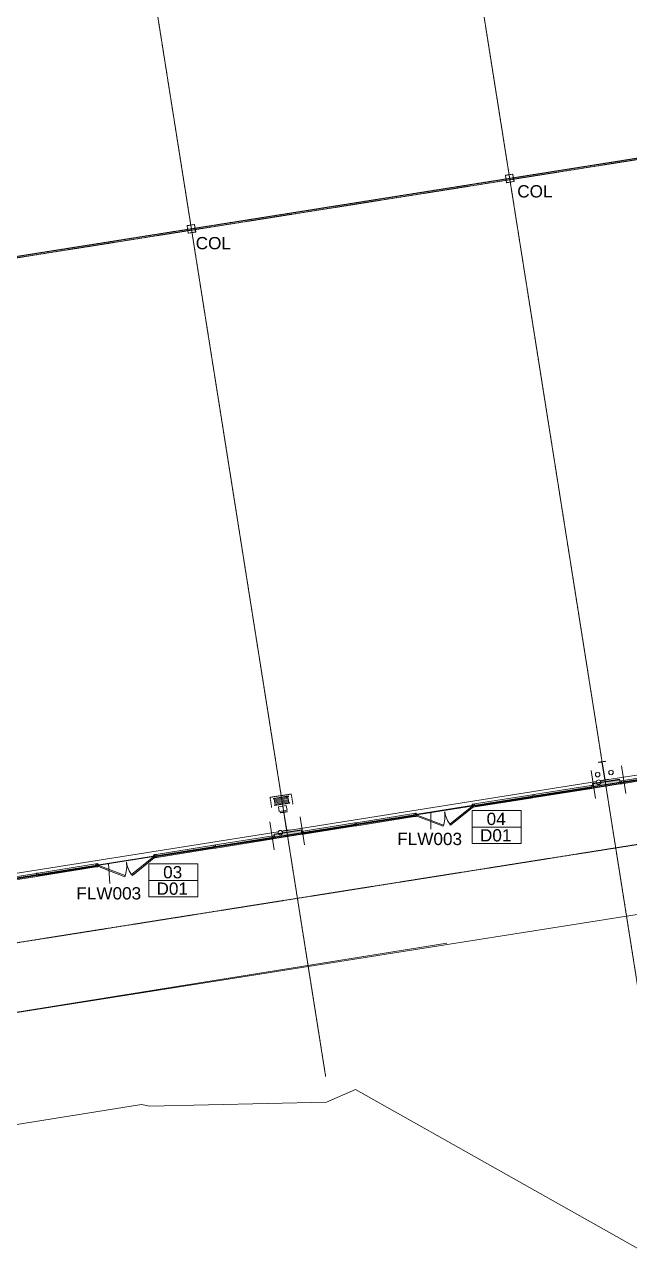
# Model space of a CAD drawing. Header units: millimetres. Extents: x -2612262 to -2065320, y 3717813 to 4283368.
# Drawn here: x -2266073 to -2246374, y 3995025 to 4035280 of the extents above; entities that cross this region are included whole.
import ezdxf

# ---------------------------------------------------------------- set-up
doc = ezdxf.new("R2010")
doc.units = ezdxf.units.MM
for name, pattern in [('Aligning Line', [3.2004, 1.6002, -1.6002]), ('Grid Line', [21, 12, -3, 3, -3]), ('Hidden', [6, 4, -2]), ('Overhead', [4, 2.5, -1.5])]:
    doc.linetypes.add(name, pattern=pattern)
for name, color, linetype, lineweight in [('A-ANNO-KEYN', 231, 'Continuous', 5), ('A-DETL', 90, 'Continuous', 18), ('A-DOOR', 31, 'Continuous', 5), ('A-DOOR-FRAM', 31, 'Continuous', 5), ('A-DOOR-IDEN', 31, 'Continuous', 5), ('A-FLOR', 192, 'Continuous', 5), ('A-FLOR-OVHD', 1, 'Overhead', 13), ('A-GLAZ-CURT', 52, 'Continuous', 5), ('A-GLAZ-CWMG', 51, 'Continuous', 5), ('A-WALL', 113, 'Continuous', 5), ('A-WALL-PATT', 111, 'Continuous', 13), ('C-TOPO', 7, 'Continuous', 5), ('C-TOPO-MAJR', 7, 'Continuous', 20), ('G-ANNO-REFR', 1, 'Aligning Line', 5), ('P-SANR-FIXT', 6, 'Continuous', 5), ('P-SANR-FIXT-HDLN', 131, 'Hidden', 5), ('S-BEAM', 12, 'Continuous', 5), ('S-COLS', 52, 'Continuous', 5), ('S-COLS-IDEN', 171, 'Continuous', 5), ('S-GRID', 1, 'Continuous', 5)]:
    doc.layers.add(name, color=color, linetype=linetype, lineweight=lineweight)
doc.styles.add('Arial_2', font='arial.ttf', dxfattribs={"height": 400})
picture_1 = doc.add_image_def('image1.jpg', size_in_pixel=(6528, 5638))

# ---------------------------------------------------------------- blocks, each defined once
blk = doc.blocks.new('SHS-Square Hollow Section-Column - 250x250xSHS-1478536-GA - Part B')
at = {"layer": 'S-COLS'}
h = blk.add_hatch(dxfattribs=at)
h.set_pattern_fill('FP_4', color=256, style=0, pattern_type=2)
h.set_pattern_definition([(36, (1602568.24, -4332682.3), (-418.03287, 575.37289), []), (36, (1602687.45, -4331929.7), (-418.03287, 575.37289), [])])
h.paths.add_polyline_path([(115, -125), (122, -122), (125, -115), (119, -119)])
h.paths.add_polyline_path([(-115, -125), (115, -125), (115, -120), (-115, -120)])
h.paths.add_polyline_path([(-115, -125), (-119, -119), (-125, -115), (-122, -122)])
h.paths.add_polyline_path([(-125, 115), (-119, 119), (-115, 125), (-122, 122)])
h.paths.add_polyline_path([(-125, -115), (-120, -115), (-120, 115), (-125, 115)])
h.paths.add_polyline_path([(125, 115), (122, 122), (115, 125), (119, 119)])
h.paths.add_polyline_path([(120, -115), (125, -115), (125, 115), (120, 115)])
h.paths.add_polyline_path([(-115, 120), (115, 120), (115, 125), (-115, 125)])
at = {"layer": 'S-COLS', "lineweight": 15}
for p, q in [((-125, 115), (-125, -115)), ((-120, -115), (-120, 115)), ((115, 125), (-115, 125)), ((-115, 120), (115, 120)), ((120, 115), (120, -115)), ((125, -115), (125, 115)), ((115, -120), (-115, -120)), ((-115, -125), (115, -125))]:
    blk.add_line(p, q, dxfattribs=at)
for centre, radius, start, end in [((-115, 115), 10, 90, 180), ((-115, 115), 5, 90, 180), ((115, 115), 10, 360, 90), ((115, 115), 5, 0, 90), ((-115, -115), 10, 180, 270), ((-115, -115), 5, 180, 270), ((115, -115), 5, 270, 0), ((115, -115), 10, 270, 360)]:
    blk.add_arc(centre, radius, start, end, dxfattribs=at)
blk = doc.blocks.new('SHS-Square Hollow Section-Column - 250x250xSHS-2929213-GA - Part B')
at = {"layer": 'S-COLS', "lineweight": 15}
for p, q in [((-125, 115), (-125, -115)), ((-120, -115), (-120, 115)), ((115, 125), (-115, 125)), ((-115, 120), (115, 120)), ((120, 115), (120, -115)), ((125, -115), (125, 115)), ((115, -120), (-115, -120)), ((-115, -125), (115, -125))]:
    blk.add_line(p, q, dxfattribs=at)
for centre, radius, start, end in [((-115, 115), 10, 90, 180), ((-115, 115), 5, 90, 180), ((115, 115), 10, 360, 90), ((115, 115), 5, 0, 90), ((-115, -115), 10, 180, 270), ((-115, -115), 5, 180, 270), ((115, -115), 5, 270, 0), ((115, -115), 10, 270, 360)]:
    blk.add_arc(centre, radius, start, end, dxfattribs=at)
blk = doc.blocks.new('Structural Framing 23 - Structural Framing 1-1264781-GA - Part B')
at = {"layer": 'S-BEAM', "lineweight": 13}
for p, q in [((-2263634, 4048254), (-2263861, 4048218)), ((-2263861, 4048218), (-2263859, 4048208)), ((-2263859, 4048208), (-2263751, 4048225)), ((-2263751, 4048225), (-2263658, 4047642)), ((-2263741, 4048226), (-2263632, 4048244)), ((-2263648, 4047644), (-2263741, 4048226)), ((-2263632, 4048244), (-2263634, 4048254)), ((-2263658, 4047642), (-2263767, 4047625)), ((-2263767, 4047625), (-2263765, 4047615)), ((-2263765, 4047615), (-2263538, 4047651)), ((-2263540, 4047661), (-2263648, 4047644)), ((-2263538, 4047651), (-2263540, 4047661)), ((-2257518, 4009645), (-2257746, 4009609)), ((-2257746, 4009609), (-2257744, 4009599)), ((-2257744, 4009599), (-2257635, 4009616)), ((-2257635, 4009616), (-2257543, 4009033)), ((-2257626, 4009618), (-2257517, 4009635)), ((-2257533, 4009035), (-2257626, 4009618)), ((-2257517, 4009635), (-2257518, 4009645)), ((-2257425, 4009052), (-2257533, 4009035)), ((-2257423, 4009042), (-2257425, 4009052)), ((-2257543, 4009033), (-2257652, 4009016)), ((-2257652, 4009016), (-2257650, 4009006)), ((-2257650, 4009006), (-2257423, 4009042))]:
    blk.add_line(p, q, dxfattribs=at)
blk = doc.blocks.new('Structural Framing 24 - Structural Framing 1-1264814-GA - Part B')
at = {"layer": 'S-BEAM', "lineweight": 13}
for p, q in [((-2253263, 4049896), (-2253490, 4049860)), ((-2253490, 4049860), (-2253489, 4049850)), ((-2253489, 4049850), (-2253380, 4049867)), ((-2253380, 4049867), (-2253288, 4049285)), ((-2253370, 4049869), (-2253261, 4049886)), ((-2253278, 4049286), (-2253370, 4049869)), ((-2253261, 4049886), (-2253263, 4049896)), ((-2253288, 4049285), (-2253396, 4049268)), ((-2253396, 4049268), (-2253395, 4049258)), ((-2253395, 4049258), (-2253168, 4049294)), ((-2253169, 4049304), (-2253278, 4049286)), ((-2253168, 4049294), (-2253169, 4049304)), ((-2247148, 4011287), (-2247375, 4011251)), ((-2247375, 4011251), (-2247373, 4011242)), ((-2247373, 4011242), (-2247265, 4011259)), ((-2247265, 4011259), (-2247172, 4010676)), ((-2247255, 4011260), (-2247146, 4011278)), ((-2247162, 4010678), (-2247255, 4011260)), ((-2247146, 4011278), (-2247148, 4011287)), ((-2247172, 4010676), (-2247281, 4010659)), ((-2247279, 4010649), (-2247052, 4010685)), ((-2247054, 4010695), (-2247162, 4010678)), ((-2247052, 4010685), (-2247054, 4010695)), ((-2247281, 4010659), (-2247279, 4010649))]:
    blk.add_line(p, q, dxfattribs=at)
blk = doc.blocks.new('Downpipe - Straight - 01 - 150D-1488954-GA - Part B')
at = {"layer": 'P-SANR-FIXT'}
for start, end in [(0, 180), (360, 180), (180, 0), (180, 360)]:
    blk.add_arc((-40, 100), 75, start, end, dxfattribs=at)
blk = doc.blocks.new('Downpipe - Straight - 01 - 150D-V37-GA - Part B')
at = {"layer": 'P-SANR-FIXT'}
for start, end in [(0, 180), (360, 180), (180, 0), (180, 360)]:
    blk.add_arc((-40, 100), 75, start, end, dxfattribs=at)
blk = doc.blocks.new('Plumbing_FHR_AAA - 500mm Dia x 240mm D-1560022-GA - Part B')
at = {"layer": 'P-SANR-FIXT'}
for p, q in [((-125, 375), (375, 375)), ((-125, 360), (-125, 375)), ((375, 360), (-125, 360)), ((-125, 150), (375, 150)), ((-125, 135), (-125, 150)), ((375, 135), (-125, 135)), ((-105, 360), (-105, 150)), ((-105, 325), (355, 325)), ((-105, 290), (355, 290)), ((-105, 255), (355, 255)), ((-105, 220), (355, 220)), ((-105, 185), (355, 185)), ((355, 360), (355, 150)), ((375, 375), (375, 360)), ((375, 150), (375, 135))]:
    blk.add_line(p, q, dxfattribs=at)
at = {"layer": 'P-SANR-FIXT-HDLN'}
for p, q in [((-225, 425), (-225, 75)), ((-225, 425), (475, 425)), ((475, 425), (475, 75))]:
    blk.add_line(p, q, dxfattribs=at)
blk = doc.blocks.new('Downpipe - Straight - 01 - 150D-V38-GA - Part B')
at = {"layer": 'P-SANR-FIXT'}
for start, end in [(0, 180), (360, 180), (180, 0), (180, 360)]:
    blk.add_arc((-40, 100), 75, start, end, dxfattribs=at)
blk = doc.blocks.new('System Panel - Glazed-1425433-GA - Part B')
at = {"layer": 'A-GLAZ-CURT'}
for p, q in [((950, 50), (-950, 50)), ((-950, 50), (-950, 25)), ((-950, 25), (950, 25)), ((950, 25), (950, 50))]:
    blk.add_line(p, q, dxfattribs=at)
blk = doc.blocks.new('Rectangular Mullion - 50x100mm-1215462-GA - Part B')
at = {"layer": 'A-GLAZ-CWMG'}
for p, q in [((-2345709, 3969644), (-2343809, 3969644)), ((-2345709, 3969544), (-2343809, 3969544))]:
    blk.add_line(p, q, dxfattribs=at)
blk = doc.blocks.new('Rectangular Mullion - 50x100mm-1425435-GA - Part B')
at = {"layer": 'A-GLAZ-CWMG'}
for p, q in [((0, 50), (-50, 50)), ((-50, 50), (-50, -50)), ((0, -50), (0, 50)), ((-50, -50), (0, -50))]:
    blk.add_line(p, q, dxfattribs=at)
blk = doc.blocks.new('System Panel - Glazed-2654086-GA - Part B')
at = {"layer": 'A-GLAZ-CURT'}
for p, q in [((854, 50), (-854, 50)), ((-854, 50), (-854, 25)), ((-854, 25), (854, 25)), ((854, 25), (854, 50))]:
    blk.add_line(p, q, dxfattribs=at)
blk = doc.blocks.new('Rectangular Mullion - 50x100mm-2654084-GA - Part B')
at = {"layer": 'A-GLAZ-CWMG'}
for p, q in [((-2267373, 4007365), (-2265686, 4007632)), ((-2267357, 4007266), (-2265670, 4007534))]:
    blk.add_line(p, q, dxfattribs=at)
blk = doc.blocks.new('Rectangular Mullion - 50x100mm-1425432-GA - Part B')
at = {"layer": 'A-GLAZ-CWMG'}
for p, q in [((-25, 50), (25, 50)), ((-25, -50), (-25, 50)), ((25, 50), (25, -50)), ((25, -50), (-25, -50))]:
    blk.add_line(p, q, dxfattribs=at)
blk = doc.blocks.new('Door-Hinge-Double - 2340x920x920x40 Glazed-Aluminium Frame D01-V75-GA - Part B')
at = {"layer": 'A-DOOR'}
for p, q in [((-921, 50), (-124, 510)), ((-104, 475), (-901, 15)), ((-124, 510), (-104, 475)), ((124, 510), (104, 475)), ((104, 475), (901, 15)), ((921, 50), (124, 510)), ((-901, 15), (-921, 50)), ((901, 15), (921, 50))]:
    blk.add_line(p, q, dxfattribs=at)
for centre, start, end in [((-921, 50), 0, 30), ((921, 50), 150, 180)]:
    blk.add_arc(centre, 920, start, end, dxfattribs=at)
blk = doc.blocks.new('X_Door-Frame-Wood - Standard-V76-GA - Part B')
at = {"layer": 'A-DOOR-FRAM'}
for p, q in [((-923, 50), (-943, 50)), ((-943, 50), (-943, -50)), ((-923, -50), (-923, 50)), ((-898, 5), (-923, 5)), ((-923, 5), (-923, -15)), ((-898, -15), (-898, 5)), ((923, 5), (898, 5)), ((898, 5), (898, -15)), ((943, 50), (923, 50)), ((923, 50), (923, -50)), ((923, -15), (923, 5)), ((943, -50), (943, 50)), ((-943, -50), (-923, -50)), ((-923, -15), (-898, -15)), ((898, -15), (923, -15)), ((923, -50), (943, -50))]:
    blk.add_line(p, q, dxfattribs=at)
blk = doc.blocks.new('Rectangular Mullion - 50x100mm-1447016-GA - Part B')
at = {"layer": 'A-GLAZ-CWMG'}
for p, q in [((-50, 50), (0, 50)), ((-50, -50), (-50, 50)), ((0, 50), (0, -50)), ((0, -50), (-50, -50))]:
    blk.add_line(p, q, dxfattribs=at)
blk = doc.blocks.new('System Panel - Glazed-2654188-GA - Part B')
at = {"layer": 'A-GLAZ-CURT'}
for p, q in [((854, 49), (-854, 49)), ((-854, 49), (-854, 25)), ((-854, 25), (854, 25)), ((854, 25), (854, 49))]:
    blk.add_line(p, q, dxfattribs=at)
blk = doc.blocks.new('Rectangular Mullion - 50x100mm-V78-GA - Part B')
at = {"layer": 'A-GLAZ-CWMG'}
for p, q in [((-2246632, 4010650), (-2244945, 4010918)), ((-2246616, 4010552), (-2244929, 4010819))]:
    blk.add_line(p, q, dxfattribs=at)
blk = doc.blocks.new('aba - Plumbing Fixtures - Strip Drain - Stormtech - Custom Ass - FLW003 _Doors_-V79-GA - Part B')
at = {"layer": 'P-SANR-FIXT'}
for p, q in [((38, -53), (38, -1849)), ((41, -53), (41, -1849))]:
    blk.add_line(p, q, dxfattribs=at)
blk = doc.blocks.new('aba - Plumbing Fixtures - Strip Drain - Stormtech - Custom Ass - FLW003 _Doors_-V80-GA - Part B')
at = {"layer": 'P-SANR-FIXT'}
for p, q in [((38, -49), (38, -1845)), ((41, -49), (41, -1845))]:
    blk.add_line(p, q, dxfattribs=at)
blk = doc.blocks.new('AA_DOOR_MARK _ TYPE MARK_HA2 - Mark _ Type Mark-1751130-GA - Part B')
at = {"layer": 'A-DOOR-IDEN'}
for p, q in [((4, 2.7), (-4, 2.7)), ((-4, 2.7), (-4, 0)), ((4, 0), (4, 2.7)), ((4, 0), (-4, 0)), ((4, -2.7), (4, 0)), ((-4, 0), (4, 0)), ((-4, 0), (-4, -2.7)), ((-4, -2.7), (4, -2.7))]:
    blk.add_line(p, q, dxfattribs=at)

msp = doc.modelspace()

# ---------------------------------------------------------------- hatches: boundary and pattern name
at = {"layer": 'A-WALL-PATT'}
for points in [[(-2247554.1, 4010452.6), (-2246673.1, 4010592.1), (-2246687.5, 4010683), (-2247568.5, 4010543.4), (-2247561.6, 4010500)], [(-2257924.8, 4008810), (-2257043.8, 4008949.5), (-2257058.2, 4009040.4), (-2257939.2, 4008900.8)]]:
    msp.add_hatch(color=256, dxfattribs=at).paths.add_polyline_path(points)

# ---------------------------------------------------------------- linework, layer by layer
at = {"layer": 'A-ANNO-KEYN'}
for p, q in [((-2252843.1, 4009589.2), (-2252843.1, 4009158.4)), ((-2252843.1, 4009158.4), (-2252843.1, 4009068.7)), ((-2263339.9, 4007940.4), (-2263298, 4007296.9))]:
    msp.add_line(p, q, dxfattribs=at)
at = {"layer": 'A-DETL', "lineweight": 5}
for p, q in [((-2246627.7, 4011136.9), (-2246483.8, 4010228.2)), ((-2247615.4, 4010980.5), (-2247471.5, 4010071.8)), ((-2257100.6, 4009468), (-2256956.7, 4008559.3)), ((-2258088.3, 4009311.6), (-2257944.4, 4008402.9))]:
    msp.add_line(p, q, dxfattribs=at)
at = {"layer": 'A-FLOR'}
for p, q in [((-2247052.3, 4010684.9), (-2237073.8, 4012265.4)), ((-2257423, 4009042.3), (-2247444.5, 4010622.8)), ((-2247315, 4010643.3), (-2247279.4, 4010649)), ((-2253285.6, 4009557.3), (-2251511.7, 4009838.3)), ((-2253283.8, 4009546.1), (-2251509.9, 4009827)), ((-2267793.7, 4007399.7), (-2257815.3, 4008980.2)), ((-2257685.7, 4009000.7), (-2257650.2, 4009006.3)), ((-2263655.1, 4007906.9), (-2261881.2, 4008187.9)), ((-2263654.5, 4007903.4), (-2261880.6, 4008184.4)), ((-2240534.8, 4007180.4), (-2277577.9, 4001313.1))]:
    msp.add_line(p, q, dxfattribs=at)
at = {"layer": 'A-FLOR-OVHD'}
for p, q in [((-2323057, 4018700.4), (-2232181.7, 4033094.2)), ((-2323057, 4018700.4), (-2232181.7, 4033094.2)), ((-2319811.5, 3999008.7), (-2229984.8, 4013236.4)), ((-2319811.5, 3999008.7), (-2229984.8, 4013236.4)), ((-2277928.5, 4003532.5), (-2230914.7, 4010979)), ((-2277928.3, 4003532.5), (-2230914.7, 4010979))]:
    msp.add_line(p, q, dxfattribs=at)
at = {"layer": 'A-WALL', "color": 250, "lineweight": 13}
for p, q in [((-2246689.3, 4010694.8), (-2247570.4, 4010555.3)), ((-2246666.2, 4010548.7), (-2246689.3, 4010694.8)), ((-2247570.4, 4010555.3), (-2247547.2, 4010409.1)), ((-2247547.2, 4010409.1), (-2246666.2, 4010548.7)), ((-2251463.4, 4009885), (-2251473.3, 4009883.4)), ((-2251447.8, 4009786.2), (-2251463.4, 4009885)), ((-2257548.9, 4009837.4), (-2257805.7, 4009796.7)), ((-2257805.7, 4009796.7), (-2257782.2, 4009648.6)), ((-2257782.2, 4009648.6), (-2257525.4, 4009689.3)), ((-2257525.4, 4009689.3), (-2257548.9, 4009837.4)), ((-2253336.1, 4009588.4), (-2253340, 4009587.8)), ((-2253340, 4009587.8), (-2253324.4, 4009489)), ((-2253324.4, 4009489), (-2253320.4, 4009489.6)), ((-2251457.7, 4009784.7), (-2251447.8, 4009786.2)), ((-2257060.1, 4009052.2), (-2257941.1, 4008912.7)), ((-2257036.9, 4008906), (-2257060.1, 4009052.2)), ((-2257941.1, 4008912.7), (-2257917.9, 4008766.5)), ((-2257917.9, 4008766.5), (-2257036.9, 4008906)), ((-2263706.8, 4007945.8), (-2263710.8, 4007945.1)), ((-2263710.8, 4007945.1), (-2263695.1, 4007846.4)), ((-2263695.1, 4007846.4), (-2263691.2, 4007847)), ((-2261834.1, 4008242.4), (-2261844, 4008240.8)), ((-2261818.5, 4008143.6), (-2261834.1, 4008242.4)), ((-2261828.4, 4008142.1), (-2261818.5, 4008143.6))]:
    msp.add_line(p, q, dxfattribs=at)
at = {"layer": 'A-WALL'}
for p, q in [((-2246687.5, 4010683), (-2247568.5, 4010543.4)), ((-2246673.1, 4010592.1), (-2247554.1, 4010452.6)), ((-2246667.6, 4010557.5), (-2247548.6, 4010418)), ((-2257058.2, 4009040.4), (-2257939.2, 4008900.8)), ((-2257043.8, 4008949.5), (-2257924.8, 4008810)), ((-2257038.3, 4008914.9), (-2257919.3, 4008775.4))]:
    msp.add_line(p, q, dxfattribs=at)
at = {"layer": 'C-TOPO'}
msp.add_line((-2277576.6, 4001305), (-2252318.2, 4005354.5), dxfattribs=at)
at = {"layer": 'C-TOPO-MAJR', "color": 8, "lineweight": 15}
for p, q in [((-2255291.6, 4000590.6), (-2256242.9, 4000175.2)), ((-2235052.7, 3989175.1), (-2255291.6, 4000590.6)), ((-2262271.3, 4000101.9), (-2270690.7, 3998752.1)), ((-2262005.2, 4000046.7), (-2262271.3, 4000101.9)), ((-2256242.9, 4000175.2), (-2262005.2, 4000046.7))]:
    msp.add_line(p, q, dxfattribs=at)
at = {"layer": 'S-GRID', "linetype": 'Grid Line'}
for p, q in [((-2245896.9, 4002655.4), (-2255437.3, 4062888.7)), ((-2256267.6, 4001012.8), (-2265808, 4061246)), ((-2322919.5, 4018765.8), (-2223511.4, 4034511)), ((-2319776.1, 3999014.3), (-2220382.6, 4014757.3))]:
    msp.add_line(p, q, dxfattribs=at)

# ---------------------------------------------------------------- block references
at = {"layer": 'A-DOOR', "rotation": 189.0003095978032}
for name, p in [('X_Door-Frame-Wood - Standard-V76-GA - Part B', (-2252396.9, 4009686.5)), ('Door-Hinge-Double - 2340x920x920x40 Glazed-Aluminium Frame D01-V75-GA - Part B', (-2252396.9, 4009686.5)), ('X_Door-Frame-Wood - Standard-V76-GA - Part B', (-2262767.6, 4008043.9)), ('Door-Hinge-Double - 2340x920x920x40 Glazed-Aluminium Frame D01-V75-GA - Part B', (-2262767.6, 4008043.9))]:
    msp.add_blockref(name, p, dxfattribs=at)
at = {"layer": 'A-DOOR-IDEN', "xscale": 199.9999999999999, "yscale": 199.9999999999999, "zscale": 199.9999999999999}
for p in [(-2250692.1, 4009139.3), (-2261231.2, 4007402)]:
    msp.add_blockref('AA_DOOR_MARK _ TYPE MARK_HA2 - Mark _ Type Mark-1751130-GA - Part B', p, dxfattribs=at)
at = {"layer": 'A-GLAZ-CURT', "rotation": 189.0003095978032}
for name, p in [('System Panel - Glazed-2654188-GA - Part B', (-2245780.4, 4010734.5)), ('System Panel - Glazed-1425433-GA - Part B', (-2248541.9, 4010297.1)), ('System Panel - Glazed-1425433-GA - Part B', (-2250467.9, 4009992.1)), ('System Panel - Glazed-1425433-GA - Part B', (-2254319.9, 4009381.9)), ('System Panel - Glazed-2654086-GA - Part B', (-2256151.1, 4009091.9)), ('System Panel - Glazed-1425433-GA - Part B', (-2258912.6, 4008654.5)), ('System Panel - Glazed-1425433-GA - Part B', (-2260838.6, 4008349.4)), ('System Panel - Glazed-1425433-GA - Part B', (-2264690.6, 4007739.3)), ('System Panel - Glazed-2654086-GA - Part B', (-2266521.8, 4007449.3))]:
    msp.add_blockref(name, p, dxfattribs=at)
at = {"layer": 'A-GLAZ-CWMG'}
for name, p in [('Rectangular Mullion - 50x100mm-V78-GA - Part B', (0, 0)), ('Rectangular Mullion - 50x100mm-2654084-GA - Part B', (10370.7, 1642.6)), ('Rectangular Mullion - 50x100mm-2654084-GA - Part B', (0, 0))]:
    msp.add_blockref(name, p, dxfattribs=at)
for name, p, rotation in [('Rectangular Mullion - 50x100mm-1215462-GA - Part B', (688349.3, 456392.4), 9.000309597810045), ('Rectangular Mullion - 50x100mm-1425435-GA - Part B', (-2247554.2, 4010453.6), 9.000309597803174), ('Rectangular Mullion - 50x100mm-1215462-GA - Part B', (686423.3, 456087.4), 9.000309597803092), ('Rectangular Mullion - 50x100mm-1215462-GA - Part B', (682571.3, 455477.2), 9.00030959780053), ('Rectangular Mullion - 50x100mm-1215462-GA - Part B', (677978.6, 454749.8), 9.000309597810045), ('Rectangular Mullion - 50x100mm-1425435-GA - Part B', (-2257925, 4008810.9), 9.000309597803174), ('Rectangular Mullion - 50x100mm-1215462-GA - Part B', (676052.6, 454444.7), 9.000309597803092), ('Rectangular Mullion - 50x100mm-1215462-GA - Part B', (672200.6, 453834.6), 9.00030959780179)]:
    msp.add_blockref(name, p, dxfattribs=dict(at, rotation=rotation))
at = {"layer": 'A-GLAZ-CWMG', "extrusion": (0, 0, -1), "rotation": 350.9996904021968}
for name, p in [('Rectangular Mullion - 50x100mm-1447016-GA - Part B', (2246673.2, 4010593.1)), ('Rectangular Mullion - 50x100mm-1425432-GA - Part B', (2251430.9, 4009839.5)), ('Rectangular Mullion - 50x100mm-1425432-GA - Part B', (2249504.9, 4010144.6)), ('Rectangular Mullion - 50x100mm-1425432-GA - Part B', (2253356.9, 4009534.5)), ('Rectangular Mullion - 50x100mm-1425432-GA - Part B', (2255282.9, 4009229.4)), ('Rectangular Mullion - 50x100mm-1447016-GA - Part B', (2257043.9, 4008950.5)), ('Rectangular Mullion - 50x100mm-1425432-GA - Part B', (2261801.6, 4008196.9)), ('Rectangular Mullion - 50x100mm-1425432-GA - Part B', (2259875.6, 4008502)), ('Rectangular Mullion - 50x100mm-1425432-GA - Part B', (2263727.6, 4007891.9)), ('Rectangular Mullion - 50x100mm-1425432-GA - Part B', (2265653.6, 4007586.8))]:
    msp.add_blockref(name, p, dxfattribs=at)
at = {"layer": 'P-SANR-FIXT'}
for name, p, rotation in [('Downpipe - Straight - 01 - 150D-V37-GA - Part B', (-2247444.6, 4010948.5), 180), ('Downpipe - Straight - 01 - 150D-V38-GA - Part B', (-2247010, 4011017.4), 180), ('Plumbing_FHR_AAA - 500mm Dia x 240mm D-1560022-GA - Part B', (-2257789, 4009723.4), 9.000328388088665), ('aba - Plumbing Fixtures - Strip Drain - Stormtech - Custom Ass - FLW003 _Doors_-V80-GA - Part B', (-2253327.5, 4009508.8), 99.0003277068024), ('aba - Plumbing Fixtures - Strip Drain - Stormtech - Custom Ass - FLW003 _Doors_-V79-GA - Part B', (-2263701.3, 4007857.7), 99.0003277068024)]:
    msp.add_blockref(name, p, dxfattribs=dict(at, rotation=rotation))
for p in [(-2247334.4, 4010499.5), (-2257705.1, 4008856.8)]:
    msp.add_blockref('Downpipe - Straight - 01 - 150D-1488954-GA - Part B', p, dxfattribs=at)
at = {"layer": 'S-BEAM'}
for name in ['Structural Framing 24 - Structural Framing 1-1264814-GA - Part B', 'Structural Framing 23 - Structural Framing 1-1264781-GA - Part B']:
    msp.add_blockref(name, (0, 0), dxfattribs=at)
at = {"layer": 'S-COLS', "rotation": 9.000328388145144}
for name, p in [('SHS-Square Hollow Section-Column - 250x250xSHS-2929213-GA - Part B', (-2250271.2, 4030272.5)), ('SHS-Square Hollow Section-Column - 250x250xSHS-1478536-GA - Part B', (-2260641.9, 4028629.9))]:
    msp.add_blockref(name, p, dxfattribs=at)

# ---------------------------------------------------------------- texts
at = {"layer": 'A-ANNO-KEYN', "char_height": 400, "width": 2629.535, "attachment_point": 1, "style": 'Arial_2'}
for insert in [(-2253935.1, 4008952.7), (-2264390, 4007180.9)]:
    msp.add_mtext('FLW003', dxfattribs=dict(at, insert=insert))
at = {"layer": 'A-DOOR-IDEN', "char_height": 400, "attachment_point": 1, "style": 'Arial_2'}
for s, insert, width in [('04', (-2251023, 4009606.1), 769.62), ('D01', (-2251239.7, 4009070.8), 1266.666), ('03', (-2261562.1, 4007868.8), 769.62), ('D01', (-2261778.8, 4007333.5), 1266.666)]:
    msp.add_mtext(s, dxfattribs=dict(at, insert=insert, width=width))
at = {"layer": 'S-COLS-IDEN', "char_height": 400, "width": 1410.97, "attachment_point": 1, "style": 'Arial_2'}
for insert in [(-2250024.3, 4030052), (-2260502.6, 4028364)]:
    msp.add_mtext('COL', dxfattribs=dict(at, insert=insert))

# ---------------------------------------------------------------- pictures from other files: only their frames are drawn
at = {"layer": 'G-ANNO-REFR'}
image = msp.add_image(picture_1, insert=(-2382054.9, 4283368.1), size_in_units=(433000, 373966.6), rotation=-122.11743, dxfattribs=at)
image.dxf.flags = 15

doc.saveas('drawing.dxf')
